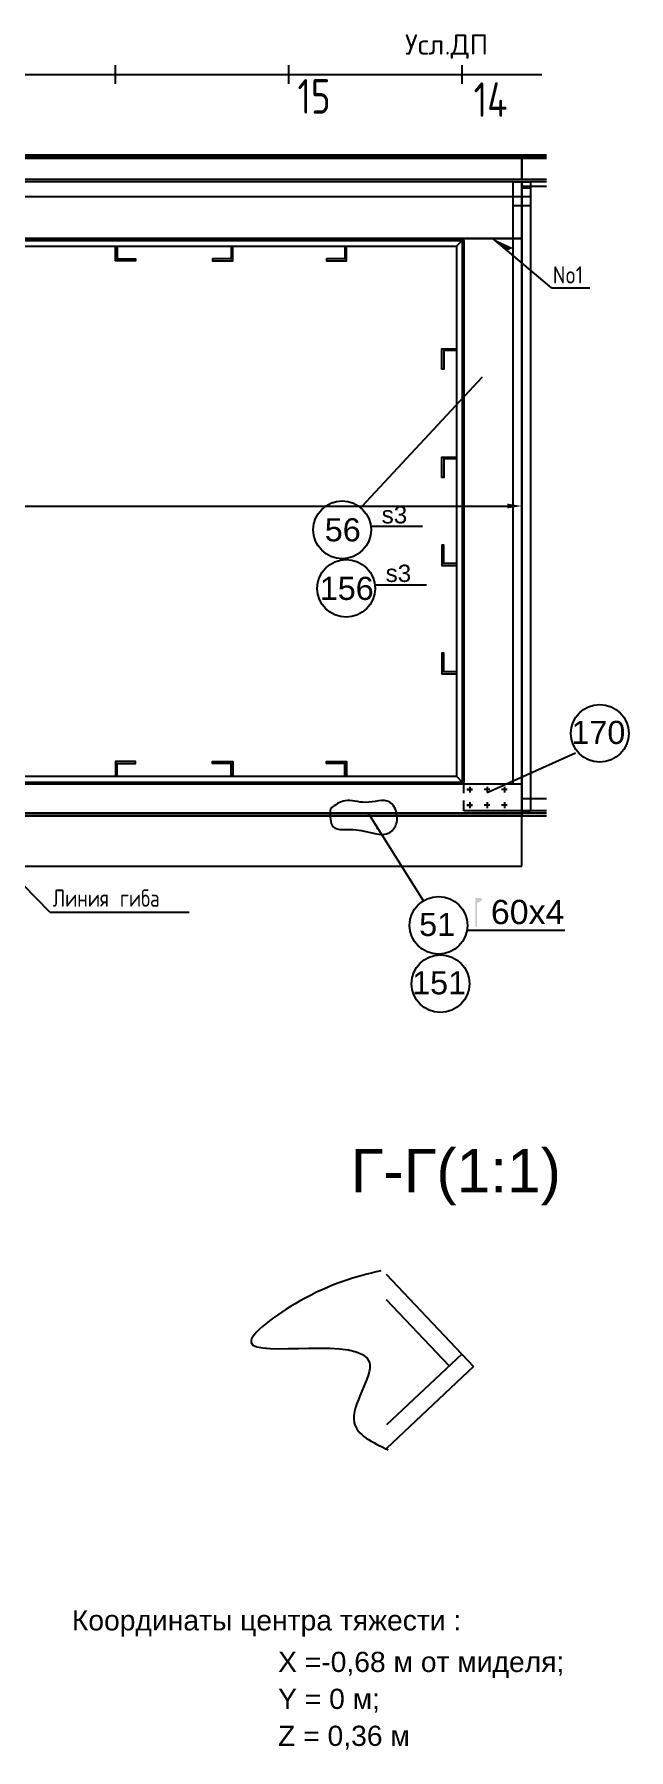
# Model space of a CAD drawing. Header units: millimetres. Extents: x 5443 to 24907, y -17798 to -7408.
# Drawn here: x 16182 to 17210, y -15481 to -12510 of the extents above; entities that cross this region are included whole.
import ezdxf
from ezdxf.enums import TextEntityAlignment as Align
from ezdxf.lldxf.tags import DXFTag

# ---------------------------------------------------------------- set-up
doc = ezdxf.new("R2010")
doc.units = ezdxf.units.MM
doc.linetypes.add('K5LT32770', pattern=[100, 50, -50])
doc.layers.add('pen_035', color=1, linetype='Continuous')
doc.layers.add('pen_7', color=1, linetype='Continuous')
doc.layers.add('pen_5', color=1, linetype='Continuous', true_color=0xff0000)
doc.styles.add('2_5', font='txt.shx', dxfattribs={"height": 2.5})
doc.styles.add('3.5', font='txt.shx', dxfattribs={"height": 3.5})
doc.styles.add('Arial', font='arial.ttf')
doc.styles.add('KTEXTSTYLE', font='GOST_AU.SHX', dxfattribs={"width": 0.96, "height": 5})
doc.styles.add('style5', font='arial.ttf', dxfattribs={"height": 3})
tags = doc.linetypes.add('CENTER', pattern=[50.8, 31.75, -6.35, 6.35, -6.35]).pattern_tags.tags
tags[10:11] = [DXFTag(74, 4), DXFTag(75, 0), DXFTag(340, '0'), DXFTag(46, 1.0), DXFTag(50, 0.0), DXFTag(44, 0.0), DXFTag(45, 0.0)]
tags[8:9] = [DXFTag(74, 4), DXFTag(75, 0), DXFTag(340, '0'), DXFTag(46, 1.0), DXFTag(50, 0.0), DXFTag(44, 0.0), DXFTag(45, 0.0)]
tags[6:7] = [DXFTag(74, 4), DXFTag(75, 0), DXFTag(340, '0'), DXFTag(46, 1.0), DXFTag(50, 0.0), DXFTag(44, 0.0), DXFTag(45, 0.0)]
tags[4:5] = [DXFTag(74, 4), DXFTag(75, 0), DXFTag(340, '0'), DXFTag(46, 1.0), DXFTag(50, 0.0), DXFTag(44, 0.0), DXFTag(45, 0.0)]
tags = doc.linetypes.add('DASH1', pattern=[75, 50, -25]).pattern_tags.tags
tags[6:7] = [DXFTag(74, 4), DXFTag(75, 0), DXFTag(340, '0'), DXFTag(46, 1.0), DXFTag(50, 0.0), DXFTag(44, 0.0), DXFTag(45, 0.0)]
tags[4:5] = [DXFTag(74, 4), DXFTag(75, 0), DXFTag(340, '0'), DXFTag(46, 1.0), DXFTag(50, 0.0), DXFTag(44, 0.0), DXFTag(45, 0.0)]
tags = doc.linetypes.add('DASH5', pattern=[90, 40, -20, 10, -20]).pattern_tags.tags
tags[10:11] = [DXFTag(74, 4), DXFTag(75, 0), DXFTag(340, '0'), DXFTag(46, 1.0), DXFTag(50, 0.0), DXFTag(44, 0.0), DXFTag(45, 0.0)]
tags[8:9] = [DXFTag(74, 4), DXFTag(75, 0), DXFTag(340, '0'), DXFTag(46, 1.0), DXFTag(50, 0.0), DXFTag(44, 0.0), DXFTag(45, 0.0)]
tags[6:7] = [DXFTag(74, 4), DXFTag(75, 0), DXFTag(340, '0'), DXFTag(46, 1.0), DXFTag(50, 0.0), DXFTag(44, 0.0), DXFTag(45, 0.0)]
tags[4:5] = [DXFTag(74, 4), DXFTag(75, 0), DXFTag(340, '0'), DXFTag(46, 1.0), DXFTag(50, 0.0), DXFTag(44, 0.0), DXFTag(45, 0.0)]
doc.dimstyles.new('ISO-10', dxfattribs={"dimscale": 10, "dimtxt": 2.5, "dimasz": 2.5, "dimexe": 1.25, "dimexo": 0, "dimtad": 1, "dimdec": 0, "dimtxsty": 'Standard', "dimcen": 2.5, "dimclrd": 7, "dimclre": 7, "dimclrt": 4, "dimadec": 0, "dimazin": 0, "dimtfac": 1, "dimtdec": 0, "dimtmove": 0, "dimatfit": 3, "dimfxl": 1, "dimarcsym": 0})

# ---------------------------------------------------------------- blocks, each defined once
blk = doc.blocks.new('*D155')
at = {"color": 7, "lineweight": -2}
for p, q in [((14352.2, -13863.3), (14352.2, -13314.3)), ((14377.2, -13326.8), (17000.2, -13326.8)), ((17025.2, -13863.3), (17025.2, -13314.3))]:
    blk.add_line(p, q, dxfattribs=at)
at = {"color": 7}
for points in [[(14377.2, -13322.6), (14377.2, -13331), (14352.2, -13326.8)], [(17000.2, -13322.6), (17000.2, -13331), (17025.2, -13326.8)]]:
    blk.add_solid(points, dxfattribs=at)
at = {"layer": 'Defpoints', "color": 0}
for p in [(17025.2, -13326.8), (14352.2, -13863.3), (17025.2, -13863.3)]:
    blk.add_point(p, dxfattribs=at)
at = {"color": 4, "insert": (15688.7, -13308.1), "char_height": 25, "attachment_point": 5}
blk.add_mtext('2673', dxfattribs=at)

msp = doc.modelspace()

# ---------------------------------------------------------------- hatches: boundary and pattern name
at = {"layer": 'pen_035'}
msp.add_hatch(color=0, dxfattribs=at).paths.add_polyline_path([(16944.8, -14055.5), (16947.9, -14055.5), (16947.9, -14015.9), (16948, -14015.1), (16948.5, -14014.3), (16949.1, -14013.8), (16955.4, -14010.2), (16956.2, -14009.4), (16956.6, -14008.4), (16956.5, -14007.4), (16956, -14006.4), (16955.2, -14005.7), (16954.1, -14005.5), (16944.8, -14005.5)])

# ---------------------------------------------------------------- linework, layer by layer
at = {"color": 0, "linetype": 'Continuous'}
for p, q in [((16322.2, -12595.4), (16322.2, -12563.4)), ((16622.2, -12595.4), (16622.2, -12563.4)), ((16922.2, -12595.4), (16922.2, -12563.4)), ((14274.9, -12579.4), (17060.1, -12579.4)), ((14452.2, -12863.7), (16925.2, -12863.7)), ((14452.2, -12866.7), (16925.2, -12866.7)), ((14465.2, -12876.7), (16912.2, -12876.7)), ((16912.2, -12876.7), (16922.2, -12866.7)), ((16912.2, -12876.7), (16912.2, -13794.8)), ((16922.2, -12866.7), (16922.2, -13804.8)), ((16925.2, -12863.7), (17025.2, -12863.7)), ((16925.2, -13807.9), (16925.2, -12863.7)), ((16925.2, -12866.7), (16925.2, -13804.8)), ((17025.2, -12863.7), (17025.2, -13854.8)), ((17076.9, -12949.2), (17142.9, -12949.2)), ((14352.2, -13807.9), (17025.2, -13807.9)), ((14452.2, -13804.8), (16925.2, -13804.8)), ((14452.2, -13807.9), (16925.2, -13807.9)), ((14465.2, -13794.8), (16912.2, -13794.8)), ((16912.2, -13794.8), (16922.2, -13804.8)), ((17025.2, -13807.9), (17025.2, -13863.3)), ((16693.8, -13858.3), (16808.7, -13858.3)), ((16693.8, -13862.3), (16809.2, -13862.3)), ((17025.2, -13863.3), (17025.2, -13845.8)), ((17025.2, -13950.3), (17025.2, -13858.3)), ((14352.2, -13950.3), (17025.2, -13950.3)), ((16921.3, -14795.3), (16791.2, -14657.7)), ((16899.5, -14815.9), (16791.2, -14701.4)), ((16921.3, -14795.3), (16791.2, -14917.8)), ((16941.9, -14817.1), (16791.2, -14959))]:
    msp.add_line(p, q, dxfattribs=at)
at = {"color": 0, "linetype": 'DASH5'}
for p, q in [((14328.4, -12718.5), (17067.8, -12718.5)), ((14328.4, -12718.5), (17067.8, -12718.5)), ((14328.4, -12722.5), (17067.8, -12722.5)), ((17025.2, -12721.7), (14352.2, -12721.7)), ((17025.2, -12724.7), (14352.2, -12724.7)), ((17025.2, -12761.4), (17025.2, -12721.7)), ((17025.5, -12721.7), (17025.5, -12761.3)), ((17067.8, -12721.7), (17025.5, -12721.7)), ((17067.8, -12724.7), (17025.5, -12724.7)), ((17025.2, -12761.4), (14352.2, -12761.4)), ((17010.2, -12765.3), (17040.2, -12765.3)), ((17010.2, -13807.9), (17010.2, -12765.3)), ((17025.2, -12765), (17067.8, -12765)), ((17025.2, -12772.6), (17067.8, -12772.6)), ((17067.8, -12761.3), (17025.5, -12761.3)), ((17040.2, -12765.3), (17040.2, -13855.2)), ((14352.2, -12790.9), (17025.2, -12790.9)), ((17010.2, -12790.9), (17040.2, -12790.9)), ((17025.2, -12775.6), (17040.2, -12775.6)), ((17025.2, -12790.9), (17040.2, -12790.9)), ((17010.2, -12806.1), (17040.2, -12806.1)), ((17025.2, -13863.3), (17025.2, -13845.8)), ((17025.2, -13863.3), (17025.2, -13845.8)), ((17067.8, -13854.8), (17025.2, -13854.8)), ((17040.2, -13855.2), (17025.2, -13855.2)), ((17025.2, -13863.3), (17025.2, -13858.3)), ((17025.2, -13863.3), (17025.2, -13858.3)), ((17025.2, -13858.3), (17067.8, -13858.3)), ((17025.2, -13863.3), (17067.8, -13863.3))]:
    msp.add_line(p, q, dxfattribs=at)
at = {"color": 0, "linetype": 'Continuous', "ltscale": 5}
msp.add_line((17076.9, -12949.2), (16975.2, -12863.7), dxfattribs=at)
at = {"color": 0}
for p, q in [((16749.1, -13326.8), (16957.3, -13103.2)), ((16765.6, -13361.6), (16853.6, -13361.6)), ((16772.5, -13463), (16860.5, -13463)), ((16965.2, -13822.9), (17118.3, -13754.1)), ((16935.2, -13812.9), (16935.2, -13822.9)), ((16935.2, -13812.9), (16935.2, -13822.9)), ((16965.2, -13812.9), (16965.2, -13822.9)), ((16965.2, -13812.9), (16965.2, -13822.9)), ((16995.2, -13812.9), (16995.2, -13822.9)), ((16995.2, -13812.9), (16995.2, -13822.9)), ((16930.2, -13817.9), (16940.2, -13817.9)), ((16940.2, -13817.9), (16930.2, -13817.9)), ((16935.2, -13839.8), (16935.2, -13849.8)), ((16935.2, -13839.8), (16935.2, -13849.8)), ((16970.2, -13817.9), (16960.2, -13817.9)), ((16965.2, -13839.8), (16965.2, -13849.8)), ((16965.2, -13839.8), (16965.2, -13849.8)), ((17000.2, -13817.9), (16990.2, -13817.9)), ((16995.2, -13839.8), (16995.2, -13849.8)), ((16995.2, -13839.8), (16995.2, -13849.8)), ((16208.5, -14029.9), (16045.7, -13863.3)), ((16855.3, -14010.3), (16759.5, -13858.3)), ((16930.2, -13844.8), (16940.2, -13844.8)), ((16940.2, -13844.8), (16930.2, -13844.8)), ((16970.2, -13844.8), (16960.2, -13844.8)), ((17000.2, -13844.8), (16990.2, -13844.8)), ((16208.5, -14029.9), (16449.8, -14029.9)), ((16930.4, -14061.6), (17100, -14061.6)), ((16921.3, -14795.3), (16941.9, -14817.1))]:
    msp.add_line(p, q, dxfattribs=at)
at = {"color": 0, "linetype": 'DASH1', "ltscale": 0.65}
for p, q in [((16925.2, -13823.9), (16925.2, -13807.9)), ((16925.2, -13854.8), (16925.2, -13836.8)), ((17025.2, -13854.8), (16925.2, -13854.8))]:
    msp.add_line(p, q, dxfattribs=at)
at = {"color": 0, "linetype": 'DASH1'}
for p, q in [((14352.2, -13858.3), (16693.8, -13858.3)), ((14352.2, -13862.3), (16693.8, -13862.3)), ((16808.7, -13858.3), (17025.2, -13858.3)), ((16809.2, -13862.3), (17025.2, -13862.3))]:
    msp.add_line(p, q, dxfattribs=at)
at = {"color": 0, "linetype": 'CENTER', "ltscale": 2}
msp.add_line((14352.2, -13863.3), (17025.2, -13863.3), dxfattribs=at)
at = {"color": 0, "linetype": 'DASH5'}
for points in [[(14352.2, -12764.9, 0), (17025.2, -12764.9, 0), (17025.2, -12863.7, 0), (14352.2, -12863.7, 0), (14352.2, -12764.9, 0)], [(17025.2, -13854.8, 0), (17025.2, -12764.9, 0), (17067.8, -12764.9, 0)], [(17067.8, -13863.3, 0), (17025.2, -13863.3, 0), (17025.2, -13833.1, 0), (17067.8, -13833.1, 0)]]:
    msp.add_polyline3d(points, dxfattribs=at)
at = {"color": 0, "linetype": 'Continuous'}
for points in [[(14352.2, -12764.9, 0), (17025.2, -12764.9, 0), (17025.2, -12863.7, 0), (14352.2, -12863.7, 0), (14352.2, -12764.9, 0)], [(16325.2, -12876.7, 0), (16325.2, -12899, 0), (16357.2, -12899, 0), (16357.2, -12902, 0), (16322.2, -12902, 0), (16322.2, -12876.7, 0)], [(16522.2, -12876.7, 0), (16522.2, -12899, 0), (16490.2, -12899, 0), (16490.2, -12902, 0), (16525.2, -12902, 0), (16525.2, -12876.7, 0)], [(16719.2, -12876.7, 0), (16719.2, -12899, 0), (16687.2, -12899, 0), (16687.2, -12902, 0), (16722.2, -12902, 0), (16722.2, -12876.7, 0)], [(16912.2, -13057.4, 0), (16890.2, -13057.4, 0), (16890.2, -13089.7, 0), (16887.2, -13089.7, 0), (16887.2, -13054.4, 0), (16912.2, -13054.4, 0)], [(16912.2, -13245, 0), (16890.2, -13245, 0), (16890.2, -13277.3, 0), (16887.2, -13277.3, 0), (16887.2, -13242, 0), (16912.2, -13242, 0)], [(16912.2, -13426.6, 0), (16890.2, -13426.6, 0), (16890.2, -13394.3, 0), (16887.2, -13394.3, 0), (16887.2, -13429.6, 0), (16912.2, -13429.6, 0)], [(16912.2, -13614.2, 0), (16890.2, -13614.2, 0), (16890.2, -13581.9, 0), (16887.2, -13581.9, 0), (16887.2, -13617.2, 0), (16912.2, -13617.2, 0)], [(16325.2, -13794.8, 0), (16325.2, -13772.6, 0), (16357.2, -13772.6, 0), (16357.2, -13769.5, 0), (16322.2, -13769.5, 0), (16322.2, -13794.8, 0)], [(16522.2, -13794.8, 0), (16522.2, -13772.6, 0), (16490.2, -13772.6, 0), (16490.2, -13769.5, 0), (16525.2, -13769.5, 0), (16525.2, -13794.8, 0)], [(16719.2, -13794.8, 0), (16719.2, -13772.6, 0), (16687.2, -13772.6, 0), (16687.2, -13769.5, 0), (16722.2, -13769.5, 0), (16722.2, -13794.8, 0)]]:
    msp.add_polyline3d(points, dxfattribs=at)
at = {"color": 0}
for centre in [(16714.5, -13368), (16721.4, -13469.4), (17160.2, -13720.5), (16881.2, -14053), (16884.6, -14154)]:
    msp.add_circle(centre, 50, dxfattribs=at)
for points in [[(16694.1, -13850.5), (16719.7, -13837.2), (16754.9, -13840.1), (16796.8, -13839.7), (16808.4, -13876.6), (16797.2, -13891.9), (16738.8, -13887.3), (16699, -13882.4), (16694.1, -13850.5)], [(16781.5, -14651), (16640.5, -14704), (16556.9, -14775.5), (16761.7, -14810), (16735.2, -14913.9), (16793.8, -14961.1)]]:
    msp.add_spline(points, degree=3, dxfattribs=at)
at = {"color": 0, "linetype": 'ByBlock'}
msp.add_solid([(16999.9, -12884.7), (17010.3, -12880), (16975.2, -12863.7)], dxfattribs=at)
at = {"layer": 'pen_035', "color": 1, "linetype": 'K5LT32770', "lineweight": 18, "true_color": 0xff0000}
msp.add_line((16776.4, -13883.7), (16773.8, -13886), dxfattribs=at)

# ---------------------------------------------------------------- texts
at = {"color": 0, "style": '3.5'}
msp.add_text('Усл.ДП', height=35, dxfattribs=at).set_placement((16823.2, -12555.6), align=Align.BOTTOM_LEFT)
at = {"color": 0, "style": '2_5'}
for s, width, p in [('No1', 0.8, (17079.1, -12950.5)), ('Линия гиба', 0.75, (16213.8, -14029.8))]:
    msp.add_text(s, height=30, dxfattribs=dict(at, width=width)).set_placement(p, align=Align.BOTTOM_LEFT)
at = {"color": 0, "char_height": 2.5, "attachment_point": 1, "style": 'KTEXTSTYLE'}
for s, insert in [('{\\H24x;\\W0.965;\\C6;15}', (16637.2, -12587.4)), ('{\\H24x;\\W0.965;\\C6;14}', (16942.1, -12593))]:
    msp.add_mtext(s, dxfattribs=dict(at, insert=insert))
at = {"layer": 'pen_5', "color": 0, "linetype": 'Continuous', "style": 'Arial'}
msp.add_text('Г-Г(1:1)', height=75, dxfattribs=at).set_placement((16729.2, -14537.7), align=Align.BOTTOM_LEFT)
for s, p in [('Координаты центра тяжести :', (16246.8, -15274)), ('X =-0,68 м от миделя;', (16603.6, -15346)), ('Y = 0 м; ', (16603.6, -15410)), ('Z = 0,36 м', (16603.6, -15474))]:
    msp.add_text(s, height=35, dxfattribs=at).set_placement(p)
at = {"layer": 'pen_7', "color": 0, "style": 'style5'}
for s, height, p in [('s3', 30, (16782.8, -13356.9)), ('s3', 30, (16789.7, -13458.3)), ('60x4', 42, (16971.8, -14050.8))]:
    msp.add_text(s, height=height, dxfattribs=at).set_placement(p)
for s, p in [('56', (16715.5, -13368)), ('156', (16722.4, -13469.4)), ('170', (17157.8, -13718.9)), ('51', (16878.8, -14051.4)), ('151', (16882.2, -14152.4))]:
    msp.add_text(s, height=40, dxfattribs=at).set_placement(p, align=Align.MIDDLE_CENTER)

# ---------------------------------------------------------------- dimensions: what is measured, and where the dimension line sits
at = {"color": 3}
dim = msp.add_linear_dim(base=(17025.2, -13326.8), p1=(14352.2, -13863.3), p2=(17025.2, -13863.3), dimstyle='ISO-10', override={"dimfxl": 1.25}, dxfattribs=at)
dim.commit()
dim.dimension.update_dxf_attribs({"geometry": '*D155', "text_midpoint": (15688.7, -13308.1)})

doc.saveas('drawing.dxf')
